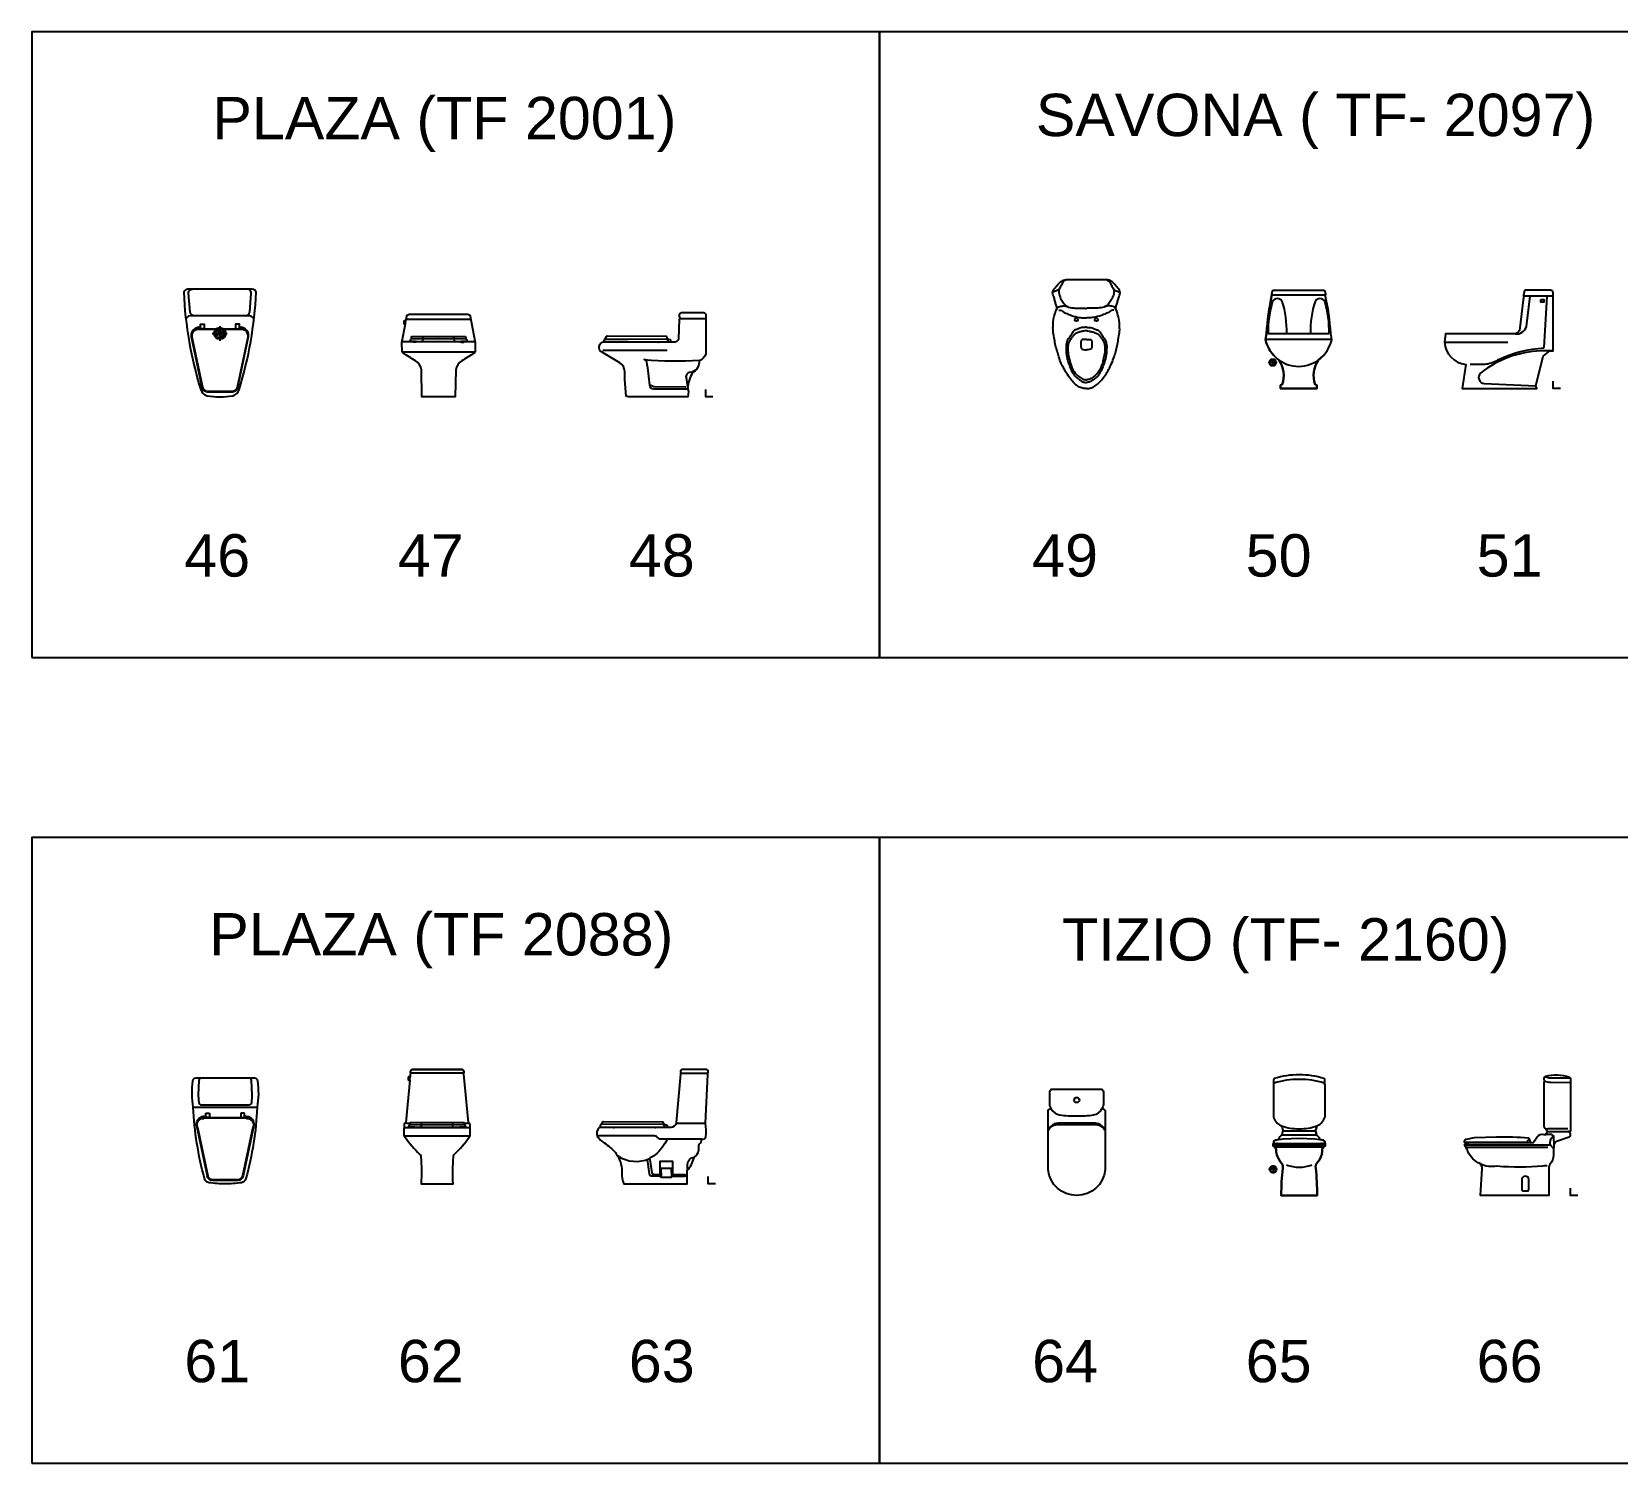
# Model space of a CAD drawing. Header units: inches. Extents: x 242965 to 445791, y 236206 to 423703.
# Drawn here: x 371226 to 382167, y 294659 to 304537 of the extents above; entities that cross this region are included whole.
import ezdxf

# ---------------------------------------------------------------- set-up
doc = ezdxf.new("R2010")
doc.units = ezdxf.units.IN
doc.header["$MEASUREMENT"] = 0
doc.layers.add('2', color=181, linetype='Continuous', lineweight=20)
doc.layers.add('HATCH', color=8, linetype='Continuous')
doc.layers.add('wc', color=144, linetype='Continuous')
doc.styles.add('Vni-Helve', font='')
doc.styles.get('Vni-Helve').set_extended_font_data('VNI-Helve')

# ---------------------------------------------------------------- blocks, each defined once
blk = doc.blocks.new('48')
at = {"layer": 'HATCH'}
blk.add_lwpolyline([(-200, 541), (-205, 548), (-205, 569, -0.37597), (-193, 582), (-193, 582), (-45, 582), (-45, 582, -0.302566), (-25, 569), (-25, 569), (-25, 296), (-25, 296, -0.247316), (-71, 247), (-71, 247, -0.289727), (-118, 165), (-118, 165, 0.086386), (-151, 56), (-151, 56, 0.017206), (-143, 36), (-143, 36), (-148, 0), (-561, 0), (-573, 5), (-583, 118), (-584, 175), (-584, 175, 0.244115), (-617, 234), (-617, 234), (-745, 311), (-745, 311, -0.300657), (-761, 345), (-761, 345), (-755, 360), (-755, 360, -0.310252), (-729, 378), (-246, 378), (-246, 378, 0.302566), (-211, 400), (-211, 400), (-205, 535), (-200, 541)], format="xyb", close=True, dxfattribs=at)
at = {"layer": 'wc', "color": 7}
blk.add_lwpolyline([(-200, 541), (-205, 548), (-205, 569, -0.37597), (-193, 582), (-193, 582), (-45, 582), (-45, 582, -0.302566), (-25, 569), (-25, 569), (-25, 296), (-25, 296, -0.247316), (-71, 247), (-71, 247, -0.289727), (-118, 165), (-118, 165, 0.086386), (-151, 56), (-151, 56, 0.017206), (-143, 36), (-143, 36), (-148, 0), (-561, 0), (-573, 5), (-583, 118), (-584, 175), (-584, 175, 0.244115), (-617, 234), (-617, 234), (-745, 311), (-745, 311, -0.300657), (-761, 345), (-761, 345), (-755, 360), (-755, 360, -0.310252), (-729, 378), (-246, 378), (-246, 378, 0.302566), (-211, 400), (-211, 400), (-205, 535), (-200, 541), (-27, 541)], format="xyb", dxfattribs=at)
at = {"layer": 'wc'}
blk.add_lwpolyline([(-289, 398), (-290, 399), (-289, 402), (-294, 414), (-297, 415), (-706, 417), (-710, 416), (-712, 414), (-720, 403), (-720, 402), (-718, 400), (-721, 400), (-723, 397), (-729, 388), (-729, 388, 0.524725), (-726, 381), (-559, 381), (-286, 380), (-284, 381), (-283, 383)], format="xyb", close=True, dxfattribs=at)
for points in [[(-718, 400), (-289, 398)], [(-292, 320), (-735, 320)], [(-162, 67), (-383, 69), (-408, 79)], [(25, 0), (-25, 0), (-25, 50)]]:
    blk.add_lwpolyline(points, dxfattribs=at)
for points in [[(-647, 381, 0.895664), (-638, 381)], [(-358, 381, 0.91989), (-349, 380)], [(-286, 380), (-267, 380, 0.500252), (-265, 383), (-265, 389), (-267, 392), (-280, 396), (-289, 398)], [(-87, 193, -0.199097), (-133, 168), (-133, 168, 0.434934), (-161, 132), (-161, 132), (-149, 52), (-383, 52), (-383, 52, -0.41397), (-411, 80), (-411, 80, 0.015002), (-431, 240), (-431, 240, 0.354553), (-449, 257), (-449, 257, 0.038868), (-69, 252)]]:
    blk.add_lwpolyline(points, format="xyb", dxfattribs=at)
blk = doc.blocks.new('47')
at = {"layer": 'HATCH'}
blk.add_lwpolyline([(-110, 523), (-104, 557), (-104, 557, -0.302566), (-87, 569), (-87, 569), (115, 569), (317, 569, -0.302566), (334, 557), (334, 557), (368, 375), (367, 310), (363, 303), (363, 303, -0.009087), (275, 247), (275, 247, 0.229022), (235, 186), (235, 186), (230, 0), (115, 0), (0, 0), (-4, 186), (-4, 186, 0.229022), (-44, 247), (-44, 247, -0.009087), (-132, 303), (-132, 303), (-137, 310), (-138, 375), (-114, 504), (-110, 523), (-123, 523, 0.413386), (-125, 521), (-125, 506), (-125, 506, 0.414214), (-123, 504), (-123, 504), (-114, 504)], format="xyb", dxfattribs=at)
at = {"layer": 'wc', "color": 7}
blk.add_lwpolyline([(-110, 523), (-104, 557), (-104, 557, -0.302566), (-87, 569), (-87, 569), (115, 569), (317, 569, -0.302566), (334, 557), (334, 557), (368, 375), (367, 310), (363, 303), (363, 303, -0.009087), (275, 247), (275, 247, 0.229022), (235, 186), (235, 186), (230, 0), (115, 0), (0, 0), (-4, 186), (-4, 186, 0.229022), (-44, 247), (-44, 247, -0.009087), (-132, 303), (-132, 303), (-137, 310), (-138, 375), (-114, 504), (-110, 523), (-123, 523, 0.413386), (-125, 521), (-125, 506), (-125, 506, 0.414214), (-123, 504), (-123, 504), (-114, 504)], format="xyb", dxfattribs=at)
for points in [[(339, 533), (115, 533), (-108, 533)], [(367, 378), (115, 378), (-137, 378)], [(361, 307), (115, 307), (-131, 307)]]:
    blk.add_lwpolyline(points, dxfattribs=at)
at = {"layer": 'wc'}
blk.add_lwpolyline([(-39, 382), (-60, 382), (-76, 382), (-76, 382, -0.412755), (-80, 386), (-80, 386, -0.147806), (-76, 396), (-76, 396, -0.162235), (-71, 399), (-71, 399, -0.376538), (-73, 404), (-73, 404, 0.0145), (-71, 412), (-71, 412, -0.34288), (-66, 416), (115, 416), (296, 416, -0.34288), (301, 412), (301, 412, 0.0145), (304, 404), (304, 404, -0.376538), (302, 399), (302, 399, -0.162235), (307, 396), (307, 396, -0.147806), (310, 386), (310, 386, -0.412755), (307, 382), (307, 382), (291, 382), (269, 382)], format="xyb", dxfattribs=at)
for points in [[(-71, 399), (115, 401), (301, 399)], [(-38, 382), (-38, 378), (-42, 377), (-59, 377), (-59, 379), (-60, 382)], [(-39, 382), (115, 384), (269, 382)], [(9, 383), (6, 386), (9, 400), (8, 405), (12, 416)], [(221, 383), (224, 386), (222, 400), (223, 405), (218, 416)], [(269, 382), (269, 378), (273, 377), (289, 377), (290, 379), (291, 382)]]:
    blk.add_lwpolyline(points, dxfattribs=at)
blk = doc.blocks.new('46')
at = {"layer": 'HATCH'}
blk.add_lwpolyline([(-223, 0, 0.333111), (-250, -21), (-250, -21, 0.063688), (-132, -694), (-132, -694, 0.258276), (-89, -735), (-89, -735, 0.040268), (0, -742), (0, -742, 0.040268), (89, -735), (89, -735, 0.258276), (132, -694), (132, -694, 0.063688), (250, -21), (250, -21, 0.333111), (223, 0), (223, 0), (0, 0)], format="xyb", close=True, dxfattribs=at)
at = {"layer": 'wc', "color": 7}
blk.add_lwpolyline([(-223, 0, 0.333111), (-250, -21), (-250, -21, 0.063688), (-132, -694), (-132, -694, 0.258276), (-89, -735), (-89, -735, 0.040268), (0, -742), (0, -742, 0.040268), (89, -735), (89, -735, 0.258276), (132, -694), (132, -694, 0.063688), (250, -21), (250, -21, 0.333111), (223, 0), (223, 0), (0, 0)], format="xyb", close=True, dxfattribs=at)
at = {"layer": 'wc'}
for points in [[(-178, -183, -0.336831), (-206, -159), (-206, -159), (-216, -27), (-216, -27, -0.441423), (-190, 0)], [(178, -183, 0.336831), (206, -159), (216, -27), (216, -27, 0.441423), (190, 0)], [(233, -205, 0.352862), (192, -183), (192, -183), (0, -183), (-192, -183), (-192, -183, 0.352862), (-233, -205)], [(-135, -263, 0.487878), (-198, -326), (-198, -326), (-124, -676), (-124, -676, 0.353155), (-87, -707), (-87, -707), (0, -707), (87, -707), (87, -707, 0.353155), (124, -676), (124, -676), (198, -326), (198, -326, 0.487878), (135, -263)], [(-144, -263), (-144, -273), (-144, -273, 0.353419), (-196, -302)], [(144, -263), (144, -273), (144, -273, -0.353419), (196, -302)]]:
    blk.add_lwpolyline(points, format="xyb", dxfattribs=at)
blk.add_lwpolyline([(0, -278), (-146, -278, 0.553566), (-192, -339), (-192, -339), (-121, -675), (-121, -675, 0.353078), (-87, -703), (-87, -703), (0, -703), (87, -703), (87, -703, 0.353078), (121, -675), (121, -675), (192, -339), (192, -339, 0.553566), (146, -278), (146, -278)], format="xyb", close=True, dxfattribs=at)
for points in [[(-108, -273), (-135, -273), (-135, -263), (-135, -241), (-108, -241)], [(135, -263), (135, -241), (108, -241), (108, -273), (135, -273)]]:
    blk.add_lwpolyline(points, close=True, dxfattribs=at)
for points in [[(-108, -273), (0, -273), (108, -273)], [(-54, -305), (51, -305)], [(-35, -304), (-1, -270)], [(-32, -319), (14, -273)], [(-25, -329), (24, -280)], [(-15, -337), (32, -290)], [(0, -256), (0, -356)], [(0, -340), (35, -305)]]:
    blk.add_lwpolyline(points, dxfattribs=at)
for radius in [40, 35]:
    blk.add_circle((0, -305), radius, dxfattribs=at)
blk = doc.blocks.new('51')
at = {"layer": 'HATCH'}
blk.add_lwpolyline([(-750, 320, 0.373946), (-604, 166), (-604, 166), (-629, 0), (-113, 0), (-120, 18), (-120, 18), (-69, 223), (-23, 259), (0, 259), (0, 664), (0, 664, 0.302566), (-20, 678), (-20, 678), (-191, 678), (-191, 678, 0.37597), (-202, 664), (-202, 664), (-205, 643), (-200, 637), (-205, 630), (-234, 400), (-234, 400, -0.302566), (-268, 377), (-268, 377), (-744, 377), (-750, 320), (-314, 320)], format="xyb", dxfattribs=at)
at = {"layer": 'wc', "color": 7}
blk.add_lwpolyline([(-750, 320, 0.373946), (-604, 166), (-604, 166), (-629, 0), (-113, 0), (-120, 18), (-120, 18), (-69, 223), (-23, 259), (0, 259), (0, 664), (0, 664, 0.302566), (-20, 678), (-20, 678), (-191, 678), (-191, 678, 0.37597), (-202, 664), (-202, 664), (-205, 643), (-200, 637), (-205, 630), (-234, 400), (-234, 400, -0.302566), (-268, 377), (-268, 377), (-744, 377), (-750, 320), (-314, 320)], format="xyb", dxfattribs=at)
at = {"layer": 'wc'}
for points in [[(-264, 377, 0.366107), (-185, 428), (-185, 428), (-160, 637)], [(-64, 278, 0.097993), (-385, 195), (-385, 195, -0.125595), (-475, 166), (-475, 166), (-573, 166)], [(0, 259), (-88, 259), (-88, 259, 0.158976), (-503, 106), (-503, 106, 0.646875), (-476, 34), (-476, 34), (-120, 19)]]:
    blk.add_lwpolyline(points, format="xyb", dxfattribs=at)
at = {"layer": 'wc', "color": 7}
blk.add_lwpolyline([(-2, 637), (-200, 637)], dxfattribs=at)
at = {"layer": 'wc', "elevation": 146}
blk.add_lwpolyline([(-87, 614), (-65, 614), (-65, 595), (-87, 595)], close=True, dxfattribs=at)
at = {"layer": 'wc'}
for points in [[(-45, 635), (-65, 283)], [(50, 0), (0, 0), (0, 50)]]:
    blk.add_lwpolyline(points, dxfattribs=at)
blk.add_lwpolyline([(-353, 213), (-353, 213, 1.662792)], format="xyb", close=True, dxfattribs=at)
blk = doc.blocks.new('50')
at = {"layer": 'HATCH'}
for points in [[(-135, 197, -0.188608), (-229, 339), (-229, 339), (-221, 380), (-221, 380, -0.03905), (-184, 646), (-184, 646, -0.2925), (-186, 651), (-186, 651), (-181, 675), (-181, 675, -0.188186), (-175, 678), (-175, 678), (175, 678), (175, 678, -0.188186), (181, 675), (181, 675), (186, 651), (186, 651, -0.390379), (182, 645)], [(229, 339), (221, 380), (221, 380, 0.03905), (184, 646)], [(-136, 198, -0.24081), (-114, 28), (-114, 28), (-126, 24), (-126, 0), (126, 0), (126, 24), (114, 28), (114, 28, -0.24081), (136, 198), (136, 198, 0.188426), (229, 340)]]:
    blk.add_lwpolyline(points, format="xyb", dxfattribs=at)
blk.add_lwpolyline([(184, 645), (184, 645)], dxfattribs=at)
at = {"layer": 'wc', "color": 7}
for points in [[(184, 645), (-182, 645), (-182, 645, -0.390379), (-186, 651), (-186, 651), (-181, 675), (-181, 675, -0.188186), (-175, 678), (-175, 678), (175, 678), (175, 678, -0.188186), (181, 675), (181, 675), (186, 651), (186, 651, -0.390379), (182, 645)], [(-184, 646, 0.03905), (-221, 380), (-221, 380), (-229, 339), (-229, 339, 0.812838), (229, 340)], [(229, 339), (221, 380), (221, 380, 0.03905), (184, 646)], [(136, 198, 0.24081), (114, 28), (114, 28), (126, 24), (126, 0), (-126, 0), (-126, 24), (-114, 28), (-114, 28, 0.24081), (-136, 198)]]:
    blk.add_lwpolyline(points, format="xyb", dxfattribs=at)
at = {"layer": 'wc'}
for points in [[(-82, 380, 0.082609), (-113, 601), (-113, 601, 0.590635), (-180, 601), (-180, 601, 0.082609), (-210, 380), (-210, 380), (210, 380)], [(210, 380, 0.082609), (180, 601), (180, 601, 0.590635), (113, 601), (113, 601, 0.082609), (82, 380)]]:
    blk.add_lwpolyline(points, format="xyb", dxfattribs=at)
at = {"layer": 'wc', "color": 7}
for points in [[(-185, 647), (185, 647)], [(-229, 340), (229, 340)]]:
    blk.add_lwpolyline(points, dxfattribs=at)
at = {"layer": 'wc'}
for points in [[(-152, 180), (-208, 180)], [(-180, 208), (-180, 152)]]:
    blk.add_lwpolyline(points, dxfattribs=at)
for radius in [23.9, 18.9]:
    blk.add_circle((-180, 180), radius, dxfattribs=at)
blk = doc.blocks.new('49')
at = {"layer": 'HATCH'}
blk.add_lwpolyline([(140, 0), (0, 0), (-140, 0)], dxfattribs=at)
for points in [[(0, -750), (-8, -750), (-27, -749), (-56, -736), (-85, -714), (-110, -682), (-137, -647), (-154, -613), (-176, -576), (-188, -535), (-201, -494), (-214, -454), (-220, -409), (-230, -366), (-231, -321), (-226, -254), (-216, -235), (-211, -214), (-201, -194), (-209, -173), (-216, -149), (-222, -121), (-236, -95), (-229, -68), (-207, -45), (-187, -21), (-162, 0), (-140, 0), (-140, 0), (-163, -11), (-167, -32), (-183, -52), (-192, -77), (-188, -105), (-174, -136), (-157, -163), (-130, -190), (-91, -193), (-49, -198), (-19, -193), (-2, -197), (0, -197)], [(0, -750), (8, -750), (27, -749), (56, -736), (85, -714), (114, -682), (138, -647), (154, -617), (176, -576), (191, -535), (204, -494), (214, -454), (220, -409), (230, -366), (230, -321), (226, -264), (217, -241), (211, -214), (201, -194), (209, -173), (216, -149), (222, -121), (236, -95), (229, -68), (207, -45), (187, -21), (162, 0), (140, 0), (140, 0), (163, -11), (167, -32), (183, -52), (192, -77), (188, -105), (174, -136), (157, -163), (130, -190), (91, -193), (49, -198), (19, -193), (2, -197), (0, -197)]]:
    blk.add_open_spline(points, degree=3, knots=[0, 0, 0, 0, 57.256742, 131.323099, 216.80187, 305.729397, 413.178875, 495.272911, 599.97721, 709.884976, 799.95011, 900.814423, 999.070205, 1114.266607, 1205.365853, 1319.287064, 1416.589413, 1476.059399, 1512.049669, 1564.418157, 1623.888142, 1688.798085, 1766.346861, 1813.208771, 1878.190447, 1978.893841, 2040.497122, 2080.806954, 2098.812103, 2152.559391, 2214.208374, 2280.64018, 2316.63045, 2396.428078, 2470.584386, 2552.678421, 2621.203623, 2726.269848, 2806.237339, 2920.190273, 2931.791352, 2931.791352, 2931.791352, 2931.791352], dxfattribs=at)
at = {"layer": 'wc', "color": 7}
blk.add_lwpolyline([(140, 0), (0, 0), (-140, 0)], dxfattribs=at)
at = {"layer": 'wc'}
for centre in [(-69, -275), (69, -275)]:
    blk.add_circle(centre, 11, dxfattribs=at)
at = {"layer": 'wc', "color": 7}
for points, knots in [([(0, -750), (-8, -750), (-27, -749), (-56, -736), (-85, -714), (-110, -682), (-137, -647), (-154, -613), (-176, -576), (-188, -535), (-201, -494), (-214, -454), (-220, -409), (-230, -366), (-231, -321), (-226, -254), (-216, -235), (-211, -214), (-201, -194), (-209, -173), (-216, -149), (-222, -121), (-236, -95), (-229, -68), (-207, -45), (-187, -21), (-162, 0), (-140, 0), (-140, 0), (-163, -11), (-167, -32), (-183, -52), (-192, -77), (-188, -105), (-174, -136), (-157, -163), (-130, -190), (-91, -193), (-49, -198), (-19, -193), (-2, -197), (0, -197)], [0, 0, 0, 0, 57.256742, 131.323099, 216.80187, 305.729397, 413.178875, 495.272911, 599.97721, 709.884976, 799.95011, 900.814423, 999.070205, 1114.266607, 1205.365853, 1319.287064, 1416.589413, 1476.059399, 1512.049669, 1564.418157, 1623.888142, 1688.798085, 1766.346861, 1813.208771, 1878.190447, 1978.893841, 2040.497122, 2080.806954, 2098.812103, 2152.559391, 2214.208374, 2280.64018, 2316.63045, 2396.428078, 2470.584386, 2552.678421, 2621.203623, 2726.269848, 2806.237339, 2920.190273, 2931.791352, 2931.791352, 2931.791352, 2931.791352]), ([(0, -750), (8, -750), (27, -749), (56, -736), (85, -714), (114, -682), (138, -647), (154, -617), (176, -576), (191, -535), (204, -494), (214, -454), (220, -409), (230, -366), (230, -321), (226, -264), (217, -241), (211, -214), (201, -194), (209, -173), (216, -149), (222, -121), (236, -95), (229, -68), (207, -45), (187, -21), (162, 0), (140, 0), (140, 0), (163, -11), (167, -32), (183, -52), (192, -77), (188, -105), (174, -136), (157, -163), (130, -190), (91, -193), (49, -198), (19, -193), (2, -197), (0, -197)], [0, 0, 0, 0, 57.256742, 131.323099, 216.80187, 305.729397, 413.178875, 495.272911, 599.97721, 709.884976, 799.95011, 900.814423, 999.070205, 1114.266607, 1205.365853, 1319.287064, 1416.589413, 1476.059399, 1512.049669, 1564.418157, 1623.888142, 1688.798085, 1766.346861, 1813.208771, 1878.190447, 1978.893841, 2040.497122, 2080.806954, 2098.812103, 2152.559391, 2214.208374, 2280.64018, 2316.63045, 2396.428078, 2470.584386, 2552.678421, 2621.203623, 2726.269848, 2806.237339, 2920.190273, 2931.791352, 2931.791352, 2931.791352, 2931.791352]), ([(2, -326), (-2, -327), (-15, -330), (-38, -327), (-60, -342), (-84, -346), (-98, -367), (-110, -388), (-128, -408), (-141, -439), (-140, -482), (-138, -532), (-121, -578), (-108, -619), (-90, -648), (-72, -674), (-47, -687), (-26, -706), (-9, -708), (0, -708)], [0, 0, 0, 0, 29.082061, 97.687559, 153.739196, 202.444776, 263.058833, 316.70364, 373.730324, 447.712529, 544.637724, 670.392967, 789.332938, 886.635287, 965.70793, 1030.689607, 1100.188653, 1161.791934, 1220.072664, 1220.072664, 1220.072664, 1220.072664]), ([(-2, -326), (2, -327), (15, -330), (38, -327), (60, -342), (84, -346), (98, -367), (110, -388), (128, -408), (141, -439), (140, -482), (138, -532), (121, -578), (108, -619), (90, -648), (72, -674), (47, -687), (26, -706), (9, -708), (0, -708)], [0, 0, 0, 0, 29.082061, 97.687559, 153.739196, 202.444776, 263.058833, 316.70364, 373.730324, 447.712529, 544.637724, 670.392967, 789.332938, 886.635287, 965.70793, 1030.689607, 1100.188653, 1161.791934, 1220.072664, 1220.072664, 1220.072664, 1220.072664])]:
    blk.add_open_spline(points, degree=3, knots=knots, dxfattribs=at)
at = {"layer": 'wc'}
for points in [[(-189, -66), (-206, -76), (-231, -86)], [(189, -66), (206, -76), (231, -86)]]:
    blk.add_spline(points, degree=3, dxfattribs=at)
at = {"layer": 'wc', "color": 7}
for points in [[(-206, -208), (-196, -189), (-184, -184), (-155, -179), (-128, -184)], [(206, -208), (196, -189), (184, -184), (155, -179), (128, -184)]]:
    blk.add_spline(points, degree=3, dxfattribs=at)
at = {"layer": 'wc'}
for points, knots in [([(-189, -208), (-183, -208), (-171, -208), (-157, -225), (-133, -234), (-97, -248), (-56, -261), (-20, -262), (-4, -262), (0, -262)], [0, 0, 0, 0, 40.282906, 76.785255, 140.483335, 219.839524, 349.753437, 435.405242, 463.880133, 463.880133, 463.880133, 463.880133]), ([(189, -208), (183, -208), (171, -208), (157, -225), (133, -234), (97, -248), (56, -261), (20, -262), (4, -262), (0, -262)], [0, 0, 0, 0, 40.282906, 76.785255, 140.483335, 219.839524, 349.753437, 435.405242, 463.880133, 463.880133, 463.880133, 463.880133]), ([(0, -349), (-6, -351), (-19, -353), (-40, -358), (-62, -365), (-84, -375), (-98, -394), (-111, -413), (-125, -435), (-128, -462), (-129, -496), (-120, -530), (-114, -567), (-103, -599), (-89, -630), (-66, -656), (-40, -677), (-17, -689), (-3, -689), (0, -689)], [11.684923, 11.684923, 11.684923, 11.684923, 52.512709, 105.066386, 159.081833, 217.738845, 270.346087, 319.288696, 377.970056, 447.191729, 509.810673, 608.066455, 695.20036, 767.1809, 843.53836, 932.610781, 1005.497705, 1079.564062, 1102.474992, 1102.474992, 1102.474992, 1102.474992]), ([(0, -412), (-5, -412), (-14, -413), (-28, -409), (-42, -425), (-35, -447), (-39, -474), (-19, -483), (-7, -483), (0, -483)], [0, 0, 0, 0, 34.18588, 68.37176, 84.431644, 170.062316, 216.060484, 249.22267, 300.676852, 300.676852, 300.676852, 300.676852]), ([(0, -349), (6, -351), (19, -353), (40, -358), (62, -365), (84, -375), (98, -394), (111, -413), (125, -435), (128, -462), (129, -496), (120, -530), (114, -567), (103, -599), (89, -630), (66, -656), (40, -677), (17, -689), (3, -689), (0, -689)], [11.684923, 11.684923, 11.684923, 11.684923, 52.512709, 105.066386, 159.081833, 217.738845, 270.346087, 319.288696, 377.970056, 447.191729, 509.810673, 608.066455, 695.20036, 767.1809, 843.53836, 932.610781, 1005.497705, 1079.564062, 1102.474992, 1102.474992, 1102.474992, 1102.474992]), ([(0, -412), (5, -412), (14, -413), (28, -409), (42, -425), (35, -447), (39, -474), (19, -483), (7, -483), (0, -483)], [0, 0, 0, 0, 34.18588, 68.37176, 84.431644, 170.062316, 216.060484, 249.22267, 300.676852, 300.676852, 300.676852, 300.676852])]:
    blk.add_open_spline(points, degree=3, knots=knots, dxfattribs=at)
blk = doc.blocks.new('61')
at = {"layer": 'HATCH', "linetype": 'Continuous'}
for p, q in [((-201, 0), (0, 0)), ((0, 0), (201, 0))]:
    blk.add_line(p, q, dxfattribs=at)
at = {"layer": 'HATCH', "linetype": 'Continuous', "extrusion": (0, 0, -1)}
for centre, major_axis, start_param, end_param in [((-201, -23), (16.1, -16.1), 2.490163, 3.926991), ((201, -23), (-16.1, -16.1), 2.356194, 3.793023), ((388, -102), (-436, -436), 0.620637, 0.919366), ((-388, -102), (436, -436), 5.363819, 5.662548), ((2051, -96), (1608, -1608), 2.089692, 2.308939), ((-2051, -96), (-1608, -1608), 3.974246, 4.193494), ((-105, -685), (-27.7, -27.7), -0.614897, 0.518895), ((-12, -35), (-492, -492), -0.802984, -0.641923), ((12, -35), (492, -492), 0.641923, 0.802984), ((105, -685), (27.7, -27.7), 5.76429, 6.898082)]:
    blk.add_ellipse(centre, major_axis=major_axis, ratio=1, start_param=start_param, end_param=end_param, dxfattribs=at)
at = {"layer": 'wc', "color": 7, "linetype": 'Continuous'}
for p, q in [((-201, 0), (0, 0)), ((-175, 0), (-182, -18)), ((0, 0), (201, 0)), ((182, -18), (175, 0)), ((-182, -18), (-186, -118)), ((186, -118), (182, -18)), ((-186, -118), (-183, -177)), ((-183, -177), (-171, -186)), ((-171, -186), (0, -187)), ((0, -187), (171, -186)), ((171, -186), (183, -177)), ((183, -177), (186, -118))]:
    blk.add_line(p, q, dxfattribs=at)
at = {"layer": 'wc', "linetype": 'Continuous'}
for p, q in [((-201, 0), (0, 0)), ((0, 0), (201, 0)), ((-221, -203), (0, -203)), ((0, -203), (221, -203)), ((0, -203), (0, -203))]:
    blk.add_line(p, q, dxfattribs=at)
at = {"layer": 'wc', "color": 7}
for p, q in [((-198, -328), (-124, -677)), ((-134, -243), (-108, -243)), ((-134, -264), (-134, -243)), ((-134, -274), (-134, -264)), ((-108, -274), (-134, -274)), ((-108, -243), (-108, -274)), ((-108, -274), (0, -274)), ((0, -274), (108, -274)), ((108, -243), (108, -274)), ((134, -243), (108, -243)), ((108, -274), (134, -274)), ((198, -328), (124, -677)), ((134, -264), (134, -243)), ((134, -274), (134, -264)), ((0, -708), (-87, -708)), ((87, -708), (0, -708))]:
    blk.add_line(p, q, dxfattribs=at)
at = {"layer": 'wc'}
for p, q in [((0, -279), (-146, -279)), ((-144, -264), (-144, -275)), ((146, -279), (0, -279)), ((144, -264), (144, -275)), ((-191, -341), (-120, -676)), ((191, -341), (120, -676)), ((0, -704), (-87, -704)), ((87, -704), (0, -704))]:
    blk.add_line(p, q, dxfattribs=at)
at = {"layer": 'wc', "color": 7, "linetype": 'Continuous', "extrusion": (0, 0, -1)}
for centre, major_axis, start_param, end_param in [((-201, -23), (16.1, -16.1), 2.490163, 3.926991), ((201, -23), (-16.1, -16.1), 2.356194, 3.793023), ((388, -102), (-436, -436), 0.620637, 0.919366), ((-388, -102), (436, -436), 5.363819, 5.662548), ((2051, -96), (1608, -1608), 2.089692, 2.308939), ((-2051, -96), (-1608, -1608), 3.974246, 4.193494), ((-105, -685), (-27.7, -27.7), -0.614897, 0.518895), ((-12, -35), (-492, -492), -0.802984, -0.641923), ((12, -35), (492, -492), 0.641923, 0.802984), ((105, -685), (27.7, -27.7), 5.76429, 6.898082)]:
    blk.add_ellipse(centre, major_axis=major_axis, ratio=1, start_param=start_param, end_param=end_param, dxfattribs=at)
at = {"layer": 'wc', "linetype": 'Continuous', "extrusion": (0, 0, -1)}
for centre, major_axis, start_param, end_param in [((-201, -23), (16.1, -16.1), 2.490163, 3.926991), ((201, -23), (-16.1, -16.1), 2.356194, 3.793023), ((388, -102), (-436, -436), 0.620637, 0.919366), ((-388, -102), (436, -436), 5.363819, 5.662548), ((2051, -96), (1608, -1608), 2.089692, 2.308939), ((-2051, -96), (-1608, -1608), 3.974246, 4.193494), ((-105, -685), (-27.7, -27.7), -0.614897, 0.518895), ((-12, -35), (-492, -492), -0.802984, -0.641923), ((12, -35), (492, -492), 0.641923, 0.802984), ((105, -685), (27.7, -27.7), 5.76429, 6.898082)]:
    blk.add_ellipse(centre, major_axis=major_axis, ratio=1, start_param=start_param, end_param=end_param, dxfattribs=at)
at = {"layer": 'wc', "color": 7, "extrusion": (0, 0, -1)}
for centre, major_axis, start_param, end_param in [((-141, -321), (40.4, -40.4), 2.23467, 4.050282), ((141, -321), (40.4, -40.4), 3.803699, 5.619311), ((-86, -669), (27.4, -27.4), 0.790229, 2.148158), ((86, -669), (-27.4, -27.4), 4.135027, 5.492956)]:
    blk.add_ellipse(centre, major_axis=major_axis, ratio=1, start_param=start_param, end_param=end_param, dxfattribs=at)
at = {"layer": 'wc', "extrusion": (0, 0, -1)}
for centre, major_axis, start_param, end_param in [((-150, -324), (-31.7, -31.7), 0.411322, 2.433629), ((-152, -321), (-33.3, -33.3), 1.170519, 2.529389), ((152, -321), (33.3, -33.3), 3.753796, 5.112666), ((150, -324), (-31.7, -31.7), 2.27876, 4.301067), ((-86, -669), (-24.6, -24.6), -0.780297, 0.577362), ((86, -669), (24.6, -24.6), 5.705824, 7.063482)]:
    blk.add_ellipse(centre, major_axis=major_axis, ratio=1, start_param=start_param, end_param=end_param, dxfattribs=at)
blk = doc.blocks.new('62')
at = {"layer": 'HATCH', "linetype": 'Continuous'}
blk.add_lwpolyline([(-182, 762, 0.135789), (-185, 755), (-185, 755), (-187, 737), (-196, 737, 0.414214), (-199, 734), (-199, 718), (-199, 718, 0.414214), (-196, 714), (-196, 714), (-189, 714), (-216, 421), (-216, 421, 0.372877), (-227, 395), (-227, 395), (-225, 388), (-229, 381), (-229, 335), (-229, 335, 0.035706), (-220, 320), (-220, 320, 0.049287), (-121, 204), (-121, 204, -0.187314), (-112, 186), (-112, 186, -0.026507), (-110, 0), (-110, 0), (0, 0), (110, 0), (110, 0, -0.026507), (112, 186), (112, 186, -0.187314), (121, 204), (121, 204, 0.049287), (220, 320), (220, 320, 0.035706), (229, 335), (229, 335), (229, 381), (225, 388), (227, 395), (227, 395, 0.372877), (216, 421), (216, 421), (185, 755), (185, 755, 0.135789), (182, 762, 0.551558), (174, 787), (174, 787), (0, 787), (-174, 787, 0.464865), (-182, 762)], format="xyb", dxfattribs=at)
at = {"layer": 'wc', "color": 8, "linetype": 'Continuous'}
blk.add_lwpolyline([(-182, 762, -0.464865), (-174, 787), (-174, 787), (0, 787), (174, 787), (174, 787, -0.464865), (182, 762), (182, 762), (0, 762)], format="xyb", close=True, dxfattribs=at)
at = {"layer": 'wc', "color": 7, "linetype": 'Continuous'}
for points in [[(-189, 714), (-216, 421), (-216, 421, 0.372877), (-227, 395), (-227, 395), (-225, 388), (-229, 381), (-229, 335), (-229, 335, 0.035706), (-220, 320), (-220, 320, 0.049287), (-121, 204), (-121, 204, -0.187314), (-112, 186), (-112, 186, -0.026507), (-110, 0), (-110, 0), (0, 0), (110, 0), (110, 0, -0.026507), (112, 186), (112, 186, -0.187314), (121, 204), (121, 204, 0.049287), (220, 320), (220, 320, 0.035706), (229, 335), (229, 335), (229, 381), (225, 388), (227, 395), (227, 395, 0.372877), (216, 421), (216, 421), (185, 755), (185, 755, 0.135789), (182, 762)], [(-182, 762, 0.135789), (-185, 755), (-185, 755), (-187, 737)], [(-225, 389, 0.09755), (-214, 387), (-214, 387), (0, 387), (214, 387), (214, 387, 0.09755), (225, 389)], [(-225, 328, -0.146126), (-218, 330), (0, 330), (218, 330, -0.146126), (225, 328)]]:
    blk.add_lwpolyline(points, format="xyb", dxfattribs=at)
at = {"layer": 'wc', "color": 7}
blk.add_lwpolyline([(-196, 737, 0.414214), (-199, 734), (-199, 718), (-199, 718, 0.414214), (-196, 714), (-196, 714), (-189, 714), (-187, 737)], format="xyb", close=True, dxfattribs=at)
at = {"layer": 'wc', "color": 8, "linetype": 'Continuous'}
for points in [[(-217, 421, 0.133329), (-207, 418), (-207, 418), (-186, 418)], [(186, 418), (207, 418), (207, 418, 0.133329), (217, 421)]]:
    blk.add_lwpolyline(points, format="xyb", dxfattribs=at)
at = {"layer": 'wc', "color": 8}
blk.add_lwpolyline([(-154, 390), (-175, 389), (-191, 389, -0.412755), (-195, 393, -0.147806), (-191, 403), (-191, 403, -0.162235), (-186, 407), (-186, 407, -0.376538), (-188, 411), (-188, 411, 0.0145), (-186, 419), (-186, 419, -0.34288), (-181, 423), (-181, 423), (0, 423), (181, 423, -0.34288), (186, 419), (186, 419, 0.0145), (188, 411), (188, 411, -0.376538), (186, 407), (186, 407, -0.162235), (191, 403), (191, 403, -0.147806), (195, 393, -0.412755), (191, 389), (191, 389), (175, 389), (154, 390)], format="xyb", dxfattribs=at)
for points in [[(-186, 406), (0, 409), (186, 406)], [(-175, 387), (-175, 389)], [(-154, 390), (0, 391), (154, 390)], [(-153, 390), (-153, 387)], [(-106, 391), (-109, 393), (-106, 407), (-108, 413), (-103, 423)], [(106, 391), (109, 393), (106, 407), (108, 413), (103, 423)], [(153, 390), (153, 387)]]:
    blk.add_lwpolyline(points, dxfattribs=at)
at = {"layer": 'wc'}
blk.add_lwpolyline([(175, 387), (175, 389)], dxfattribs=at)
blk = doc.blocks.new('63')
at = {"layer": 'HATCH', "linetype": 'Continuous'}
blk.add_lwpolyline([(-4, 763), (-4, 763), (-4, 763, 0.558156), (-10, 787), (-182, 787), (-182, 787, 0.540805), (-188, 764), (-188, 764, 0.154743), (-192, 756), (-192, 756), (-221, 422), (-220, 418), (-220, 418, -0.342619), (-259, 388), (-259, 388), (-750, 388), (-750, 388, 0.336221), (-763, 322), (-763, 322, 0.086058), (-719, 282), (-719, 282, -0.046626), (-676, 249), (-676, 249, -0.102483), (-624, 189), (-624, 189, -0.137613), (-596, 75), (-596, 75, 0.106765), (-583, 0), (-583, 0), (-145, 0), (-145, 90), (-145, 90, 0.110429), (-98, 180), (-98, 180, 0.280745), (-65, 258), (-65, 258, -0.241273), (-60, 274), (-60, 274, 0.172578), (-44, 307, 0.446857), (-16, 324), (-16, 324, 0.05061), (-19, 417), (-19, 417), (-2, 754), (-4, 763)], format="xyb", close=True, dxfattribs=at)
at = {"layer": 'wc', "color": 7, "linetype": 'Continuous'}
for points in [[(-188, 764), (-179, 762), (-4, 763), (-4, 763, 0.558156), (-10, 787), (-182, 787), (-182, 787, 0.540805), (-188, 764), (-188, 764, 0.154743), (-192, 756), (-192, 756), (-221, 422), (-220, 418), (-220, 418, -0.342619), (-259, 388), (-259, 388), (-750, 388), (-750, 388, 0.336221), (-763, 322), (-763, 322, 0.086058), (-719, 282), (-719, 282, -0.046626), (-676, 249), (-676, 249, -0.102483), (-624, 189), (-624, 189, -0.137613), (-596, 75), (-596, 75, 0.106765), (-583, 0), (-583, 0), (-145, 0), (-145, 90), (-145, 90, 0.110429), (-98, 180), (-98, 180, 0.280745), (-65, 258), (-65, 258, -0.241273), (-60, 274), (-60, 274, 0.172578), (-44, 307), (-335, 307), (-352, 321), (-352, 321, 0.174347), (-373, 329), (-373, 329), (-753, 329), (-753, 329, -0.123462), (-767, 332)], [(-44, 307, 0.446857), (-16, 324), (-16, 324, 0.05061), (-19, 417), (-19, 417), (-2, 754), (-4, 763)]]:
    blk.add_lwpolyline(points, format="xyb", dxfattribs=at)
at = {"layer": 'wc', "color": 8}
blk.add_lwpolyline([(-302, 391), (-300, 393), (-307, 408), (-307, 409), (-307, 412), (-312, 424), (-314, 425), (-723, 427), (-727, 426), (-729, 424), (-736, 413), (-736, 412), (-735, 410), (-738, 410), (-740, 407), (-745, 398), (-745, 398, 0.524725), (-743, 391), (-743, 391), (-576, 391), (-303, 390)], format="xyb", close=True, dxfattribs=at)
at = {"layer": 'wc', "color": 7}
blk.add_lwpolyline([(-303, 390), (-284, 390, 0.500252), (-282, 393), (-282, 399), (-284, 402), (-297, 406), (-307, 408), (-735, 410)], format="xyb", dxfattribs=at)
at = {"layer": 'wc', "color": 8}
for points in [[(-657, 391, 0.895664), (-648, 391)], [(-368, 391, 0.91989), (-359, 390)]]:
    blk.add_lwpolyline(points, format="xyb", dxfattribs=at)
at = {"layer": 'wc', "color": 8, "linetype": 'Continuous'}
for points in [[(-220, 418), (-19, 418)], [(-323, 44), (-254, 44)], [(-244, 52), (-162, 51), (-148, 55)]]:
    blk.add_lwpolyline(points, dxfattribs=at)
for points in [[(-282, 309, -0.107748), (-366, 198), (-366, 198, -0.087149), (-401, 178), (-401, 178, 0.525772), (-404, 166), (-404, 166), (-390, 75), (-390, 75, 0.443794), (-374, 65), (-374, 65), (-333, 64)], [(-623, 191, 0.254345), (-406, 173)], [(-422, 166), (-408, 67), (-408, 67, 0.439622), (-388, 53), (-388, 53), (-333, 52)], [(-144, 91), (-143, 135), (-143, 135, -0.400208), (-97, 182)], [(-244, 64), (-168, 63), (-168, 63, -0.253402), (-145, 51)]]:
    blk.add_lwpolyline(points, format="xyb", dxfattribs=at)
blk.add_lwpolyline([(-254, 44), (-254, 44), (-244, 52), (-245, 153), (-333, 153), (-333, 52), (-323, 44), (-324, 107), (-255, 107)], close=True, dxfattribs=at)
at = {"layer": 'wc'}
blk.add_lwpolyline([(50, 0), (0, 0), (0, 50)], dxfattribs=at)
blk = doc.blocks.new('66')
at = {"layer": 'HATCH', "linetype": 'Continuous'}
blk.add_lwpolyline([(-686, 365), (-686, 365), (-732, 365), (-732, 374, -0.190166), (-729, 381), (-725, 386, -0.163737), (-719, 389), (-663, 399), (-510, 405), (-510, 405, -0.016331), (-290, 398), (-290, 398, -0.302987), (-287, 393), (-287, 390), (-281, 375, -0.267272), (-287, 365), (-271, 365), (-256, 365), (-255, 367), (-249, 376), (-230, 404, -0.32702), (-184, 421), (-180, 421), (-170, 421), (-170, 427), (-160, 440), (-176, 461, -0.206191), (-183, 480), (-183, 783), (-179, 790, -0.005771), (-180, 791, -0.400812), (-174, 823), (-174, 823, -0.156367), (-8, 815), (-8, 815, -0.240708), (0, 807), (0, 448, -0.414214), (-7, 440), (-16, 440, -0.366073), (-4, 430), (-4, 413, -0.283245), (-11, 401), (-91, 375, 0.322668), (-117, 340), (-117, 340, -0.019205), (-121, 260), (-121, 260, -0.15378), (-138, 220, -0.00482), (-139, 219, 0.194212), (-150, 188), (-150, 117), (-150, 0), (-621, 0), (-611, 185, 0.226067), (-625, 219), (-625, 219, -0.192163), (-709, 303), (-709, 303, 0.02894), (-725, 335), (-725, 335, 0.07724), (-729, 341, -0.440705), (-729, 354), (-729, 354, -0.105411)], format="xyb", close=True, dxfattribs=at)
at = {"layer": 'wc', "color": 7}
blk.add_lwpolyline([(-686, 365), (-686, 365), (-732, 365), (-732, 374, -0.190166), (-729, 381), (-725, 386, -0.163737), (-719, 389), (-663, 399), (-510, 405), (-510, 405, -0.016331), (-290, 398), (-290, 398, -0.302987), (-287, 393), (-287, 390), (-281, 375, -0.267272), (-287, 365), (-271, 365), (-256, 365), (-255, 367), (-249, 376), (-230, 404, -0.32702), (-184, 421), (-180, 421), (-170, 421), (-170, 427), (-160, 440), (-176, 461, -0.206191), (-183, 480), (-183, 783), (-179, 790, -0.005771), (-180, 791, -0.400812), (-174, 823), (-174, 823, -0.156367), (-8, 815), (-8, 815, -0.240708), (0, 807), (0, 448, -0.414214), (-7, 440), (-16, 440, -0.366073), (-4, 430), (-4, 413, -0.283245), (-11, 401), (-91, 375, 0.322668), (-117, 340), (-117, 340, -0.019205), (-121, 260), (-121, 260, -0.15378), (-138, 220, -0.00482), (-139, 219, 0.194212), (-150, 188), (-150, 117), (-150, 0), (-621, 0), (-611, 185, 0.226067), (-625, 219), (-625, 219, -0.192163), (-709, 303), (-709, 303, 0.02894), (-725, 335), (-725, 335, 0.07724), (-729, 341, -0.440705), (-729, 354), (-729, 354, -0.105411)], format="xyb", close=True, dxfattribs=at)
at = {"layer": 'wc'}
for points in [[(-297, 365, -0.003091), (-297, 365), (-297, 365), (-302, 370), (-306, 365), (-732, 365), (-732, 374, -0.190166), (-729, 381), (-729, 381), (-725, 386), (-725, 386, -0.163737), (-719, 389), (-719, 389), (-663, 399), (-510, 405), (-510, 405, -0.016331), (-290, 398), (-290, 398, -0.302987), (-287, 393), (-287, 390), (-281, 375, -0.267272), (-287, 365), (-287, 365), (-271, 365), (-256, 365), (-255, 367), (-249, 376), (-230, 404), (-230, 404, -0.32702), (-184, 421), (-184, 421), (-180, 421), (-170, 421), (-170, 427), (-160, 440), (-176, 461), (-176, 461, -0.206191), (-183, 480), (-183, 480), (-183, 783), (-179, 790, -0.005771), (-180, 791), (-180, 791, -0.400812), (-174, 823), (-174, 823, -0.156367), (-8, 815), (-8, 815, -0.240708), (0, 807), (0, 807), (0, 448), (0, 448, -0.414214), (-7, 440), (-7, 440), (-16, 440), (-16, 440, -0.366073), (-4, 430), (-4, 430), (-4, 413), (-4, 413, -0.283245), (-11, 401), (-11, 401), (-91, 375), (-91, 375, 0.322668), (-117, 340), (-117, 340, -0.019205), (-121, 260), (-121, 260, -0.15378), (-138, 220, -0.00482), (-139, 219, 0.194212), (-150, 188), (-150, 117), (-150, 0), (-621, 0), (-611, 185), (-611, 185, 0.226067), (-625, 219), (-625, 219, -0.192163), (-709, 303), (-709, 303, 0.02894), (-725, 335), (-725, 335, 0.07724), (-729, 341), (-729, 341, -0.440705), (-729, 354), (-729, 354, -0.132984), (-674, 365), (-674, 365), (-307, 365), (-297, 365), (-287, 365)], [(0, 783), (-8, 777), (-137, 778), (-137, 778, -0.146906), (-179, 790)], [(-1, 808), (-138, 809), (-138, 809, -0.12581), (-177, 820)], [(-125, 416, 0.236226), (-134, 421), (-134, 421), (-170, 421)], [(-140, 347, -0.26151), (-124, 405), (-124, 405, 0.281001), (-125, 416), (-125, 416, -0.136107), (-119, 410), (-119, 410), (-117, 342)], [(-625, 219, 0.145605), (-507, 203), (-507, 203, 0.044037), (-191, 205), (-191, 205, -0.056529), (-161, 205)]]:
    blk.add_lwpolyline(points, format="xyb", dxfattribs=at)
for points in [[(-20, 460), (-158, 460), (-172, 458)], [(-160, 440), (-16, 440)], [(-118, 323), (-140, 347), (-732, 347)], [(-157, 331), (-722, 331)], [(-302, 370), (-293, 380), (-287, 390)], [(50, 0), (0, 0), (0, 50)]]:
    blk.add_lwpolyline(points, dxfattribs=at)
blk.add_lwpolyline([(-328, 31), (-299, 31, 0.414214), (-289, 41), (-289, 109), (-289, 109, 0.414214), (-313, 133), (-314, 133, 0.414214), (-338, 109), (-338, 41), (-338, 41, 0.414214)], format="xyb", close=True, dxfattribs=at)
blk = doc.blocks.new('65')
at = {"layer": 'HATCH', "linetype": 'Continuous'}
blk.add_lwpolyline([(-110, 444, 0.18504), (-117, 434), (-117, 434), (-117, 416), (-117, 416, 0.30829), (-142, 386), (-142, 386), (-164, 382), (-164, 382, 0.163737), (-169, 379), (-169, 379), (-174, 374), (-174, 374, 0.190166), (-176, 367), (-176, 367), (-176, 364), (-176, 364, 0.090016), (-176, 362), (-176, 362, 0.037223), (-180, 352), (-180, 352, 0.272378), (-177, 340), (-177, 340, -0.006283), (-165, 329), (-165, 329, -0.211792), (-158, 309), (-158, 309, 0.111808), (-152, 272), (-152, 272, 0.090994), (-122, 222), (-122, 222, -0.247967), (-114, 189), (-114, 189, 0.023274), (-124, 0), (-124, 0), (0, 0), (124, 0), (124, 0, 0.023274), (114, 189), (114, 189, -0.247967), (122, 222), (122, 222, 0.090994), (152, 272), (152, 272, 0.111808), (158, 309), (158, 309, -0.211792), (165, 329), (165, 329, -0.006283), (177, 340), (177, 340, 0.272378), (180, 352, 0.037223), (176, 362, 0.090016), (176, 364), (176, 367, 0.190166), (174, 374), (169, 379, 0.163737), (164, 382), (142, 386), (142, 386, 0.30829), (117, 416), (117, 416), (117, 434, 0.18504), (110, 444), (110, 444, 0.075631), (120, 473), (120, 473, -0.267004), (122, 479), (122, 479, 0.00262), (126, 481, 0.212185), (178, 543), (178, 763), (178, 763, -0.011031), (173, 775, 0.353148), (177, 783), (177, 783, -0.066481), (177, 797), (177, 797, 0.364958), (172, 806), (172, 806, 0.077332), (0, 832), (0, 832, 0.077332), (-172, 806), (-172, 806, 0.364958), (-177, 797), (-177, 797, -0.066481), (-177, 783), (-177, 783, 0.455168), (-172, 775), (-172, 775), (-172, 775, 0.402568), (-178, 763), (-178, 543, 0.212185), (-126, 481), (-126, 481, 0.00262), (-122, 479), (-122, 479, -0.267004), (-120, 473), (-120, 473, 0.075631), (-110, 444, -0.00067), (-110, 444), (-110, 444)], format="xyb", dxfattribs=at)
at = {"layer": 'wc', "color": 7}
blk.add_lwpolyline([(-110, 444, 0.18504), (-117, 434), (-117, 434), (-117, 416), (-117, 416, 0.30829), (-142, 386), (-142, 386), (-164, 382), (-164, 382, 0.163737), (-169, 379), (-169, 379), (-174, 374), (-174, 374, 0.190166), (-176, 367), (-176, 367), (-176, 364), (-176, 364, 0.090016), (-176, 362), (-176, 362, 0.037223), (-180, 352), (-180, 352, 0.272378), (-177, 340), (-177, 340, -0.006283), (-165, 329), (-165, 329, -0.211792), (-158, 309), (-158, 309, 0.111808), (-152, 272), (-152, 272, 0.090994), (-122, 222), (-122, 222, -0.247967), (-114, 189), (-114, 189, 0.023274), (-124, 0), (-124, 0), (0, 0), (124, 0), (124, 0, 0.023274), (114, 189), (114, 189, -0.247967), (122, 222), (122, 222, 0.090994), (152, 272), (152, 272, 0.111808), (158, 309), (158, 309, -0.211792), (165, 329), (165, 329, -0.006283), (177, 340), (177, 340, 0.272378), (180, 352, 0.037223), (176, 362, 0.090016), (176, 364), (176, 367, 0.190166), (174, 374), (169, 379, 0.163737), (164, 382), (142, 386), (142, 386, 0.30829), (117, 416), (117, 416), (117, 434, 0.18504), (110, 444), (110, 444, 0.075631), (120, 473), (120, 473, -0.267004), (122, 479), (122, 479, 0.00262), (126, 481, 0.212185), (178, 543), (178, 763), (178, 763, -0.011031), (173, 775, 0.353148), (177, 783), (177, 783, -0.066481), (177, 797), (177, 797, 0.364958), (172, 806), (172, 806, 0.077332), (0, 832), (0, 832, 0.077332), (-172, 806), (-172, 806, 0.364958), (-177, 797), (-177, 797, -0.066481), (-177, 783), (-177, 783, 0.455168), (-172, 775), (-172, 775), (-172, 775, 0.402568), (-178, 763), (-178, 543, 0.212185), (-126, 481), (-126, 481, 0.00262), (-122, 479), (-122, 479, -0.267004), (-120, 473), (-120, 473, 0.075631), (-110, 444, -0.00067), (-110, 444), (-110, 444)], format="xyb", dxfattribs=at)
at = {"layer": 'wc'}
for points in [[(-122, 479, 0.074609), (0, 459), (0, 459, 0.074609), (122, 479), (122, 479, 0.00262), (126, 481), (126, 481, 0.212185), (178, 543), (178, 543), (178, 763), (178, 763, 0.402568), (172, 775), (172, 775, 0.085469), (0, 800), (0, 800, 0.085469), (-172, 775), (-172, 775, 0.402568), (-178, 763), (-178, 763), (-178, 543), (-178, 543, 0.212185), (-126, 481), (-126, 481, 0.00262), (-122, 479), (-122, 479, -0.267004), (-120, 473), (-120, 473, 0.075631), (-110, 444), (-110, 444, 0.18504), (-117, 434), (-117, 434), (-117, 416)], [(173, 775, 0.353148), (177, 783), (177, 783, -0.066481), (177, 797), (177, 797, 0.364958), (172, 806), (172, 806, 0.077332), (0, 832), (0, 832, 0.077332), (-172, 806), (-172, 806, 0.364958), (-177, 797), (-177, 797, -0.066481), (-177, 783), (-177, 783, 0.353148), (-173, 775)], [(122, 479, 0.267004), (120, 473), (120, 473, -0.075631), (110, 444), (110, 444, 0.00067), (110, 444), (110, 444), (0, 444), (-110, 444), (-110, 444, 0.00067), (-110, 444)], [(110, 444, -0.18504), (117, 434), (117, 434), (117, 416)], [(-176, 362, -0.090016), (-176, 364), (-176, 364), (-176, 367), (-176, 367, -0.190166), (-174, 374), (-174, 374), (-169, 379), (-169, 379, -0.163737), (-164, 382), (-164, 382), (-142, 386), (-108, 391), (0, 396), (108, 391), (142, 386), (164, 382), (164, 382, -0.163737), (169, 379), (169, 379), (174, 374), (174, 374, -0.190166), (176, 367), (176, 367), (176, 364), (176, 364, -0.090016), (176, 362), (176, 362, -0.037223), (180, 352), (180, 352, -0.272378), (177, 340), (177, 340, 0.006283), (165, 329), (165, 329, 0.211792), (158, 309), (158, 309, -0.111808), (152, 272), (152, 272, -0.090994), (122, 222), (122, 222, 0.247967), (114, 189), (114, 189, -0.023274), (124, 0), (124, 0), (0, 0), (-124, 0), (-124, 0, -0.023274), (-114, 189), (-114, 189, 0.247967), (-122, 222), (-122, 222, -0.090994), (-152, 272), (-152, 272, -0.111808), (-158, 309), (-158, 309, 0.211792), (-165, 329), (-165, 329, 0.006283), (-177, 340), (-177, 340, -0.272378), (-180, 352), (-180, 352, -0.037223), (-176, 362), (-176, 362, 0.312544), (-171, 358), (-171, 358), (0, 358), (171, 358), (171, 358, 0.312544), (176, 362)], [(-150, 358, 0.131487), (-180, 350)], [(142, 386, 0.30829), (117, 416), (117, 416), (0, 416), (-117, 416), (-117, 416, 0.30829), (-142, 386)], [(180, 350, 0.131487), (150, 358)], [(-87, 210, 0.07936), (0, 194), (0, 194, 0.07936), (87, 210)]]:
    blk.add_lwpolyline(points, format="xyb", dxfattribs=at)
for points in [[(180, 346), (0, 346), (-180, 346)], [(167, 332), (0, 332), (-167, 332)], [(-152, 180), (-208, 180)], [(-180, 208), (-180, 152)]]:
    blk.add_lwpolyline(points, dxfattribs=at)
at = {"layer": 'wc', "color": 7}
for points in [[(122, 222), (122, 222)], [(152, 272), (152, 272)], [(158, 309), (158, 309)], [(114, 189), (114, 189)], [(114, 189), (114, 189)], [(124, 0), (124, 0)], [(124, 0), (124, 0)]]:
    blk.add_lwpolyline(points, close=True, dxfattribs=at)
at = {"layer": 'wc'}
for radius in [23.9, 18.9]:
    blk.add_circle((-180, 180), radius, dxfattribs=at)
blk = doc.blocks.new('64')
at = {"layer": 'HATCH', "linetype": 'Continuous'}
blk.add_lwpolyline([(175, -135, -0.441016), (196, -147), (196, -555), (196, -555, -0.395502), (0, -732), (0, -732, -0.395502), (-196, -555), (-196, -555), (-196, -147, -0.441016), (-175, -135), (-175, -135, -0.09791), (-185, -104), (-185, -104), (-185, -13), (-175, 0), (0, 0), (175, 0), (185, -13), (185, -104), (185, -104, -0.09791), (175, -135)], format="xyb", close=True, dxfattribs=at)
at = {"layer": 'wc', "color": 7}
blk.add_lwpolyline([(175, -135, -0.441016), (196, -147), (196, -555), (196, -555, -0.395502), (0, -732), (0, -732, -0.395502), (-196, -555), (-196, -555), (-196, -147, -0.441016), (-175, -135), (-175, -135, -0.09791), (-185, -104), (-185, -104), (-185, -13), (-175, 0), (0, 0), (175, 0), (185, -13), (185, -104), (185, -104, -0.09791), (175, -135)], format="xyb", close=True, dxfattribs=at)
for points in [[(-175, -135, 0.219585), (-117, -176), (-117, -176, 0.040629), (0, -184), (0, -184, 0.040629), (117, -176), (117, -176, 0.219585), (175, -135)], [(195, -282, 0.33002), (118, -233), (118, -233), (0, -233), (-118, -233), (-118, -233, 0.33002), (-195, -282)]]:
    blk.add_lwpolyline(points, format="xyb", dxfattribs=at)
at = {"layer": 'wc'}
blk.add_lwpolyline([(196, -283, 0.27986), (125, -246), (125, -246), (0, -246), (-125, -246), (-125, -246, 0.27986), (-196, -283)], format="xyb", dxfattribs=at)
blk.add_circle((1, -74), 18, dxfattribs=at)

msp = doc.modelspace()

# ---------------------------------------------------------------- linework, layer by layer
at = {"layer": 'wc', "color": 3}
for points in [[(371225.816, 300217.904), (377076.078, 300217.904), (377076.078, 304537.255), (371225.816, 304537.255)], [(377076.078, 300217.904), (382926.341, 300217.904), (382926.341, 304537.255), (377076.078, 304537.255)], [(371225.816, 294658.516), (377076.078, 294658.516), (377076.078, 298977.867), (371225.816, 298977.867)], [(377076.078, 294658.516), (382926.341, 294658.516), (382926.341, 298977.867), (377076.078, 298977.867)]]:
    msp.add_lwpolyline(points, close=True, dxfattribs=at)

# ---------------------------------------------------------------- block references
at = {"layer": 'wc'}
for name, p in [('46', (372524.396, 302760.201)), ('49', (378503.229, 302824.865)), ('50', (379968.009, 302074.696)), ('51', (381725.284, 302075.164)), ('47', (373918.339, 302018.298)), ('48', (375901.657, 302018.298)), ('62', (374023.304, 296588.058)), ('63', (375893.999, 296588.058)), ('61', (372561.051, 297318.198)), ('65', (379971.929, 296507.173)), ('66', (381844.92, 296507.173)), ('64', (378435.898, 297239.209))]:
    msp.add_blockref(name, p, dxfattribs=at)

# ---------------------------------------------------------------- texts
at = {"layer": '2', "color": 4, "style": 'Vni-Helve'}
for s, p in [('PLAZA (TF 2001)', (372472.529, 303795.085)), ('SAVONA ( TF- 2097)', (378154.723, 303816.728)), ('46', (372278.678, 300777.318)), ('47', (373752.571, 300777.318)), ('48', (375346.185, 300777.318)), ('49', (378128.94, 300777.318)), ('50', (379602.833, 300777.318)), ('51', (381196.448, 300777.318)), ('PLAZA (TF 2088)', (372451.269, 298162.792)), ('TIZIO (TF- 2160)', (378335.365, 298127.562)), ('61', (372278.678, 295217.93)), ('62', (373752.571, 295217.93)), ('63', (375346.185, 295217.93)), ('64', (378128.94, 295217.93)), ('65', (379602.833, 295217.93)), ('66', (381196.448, 295217.93))]:
    msp.add_text(s, height=292.5, dxfattribs=at).set_placement(p)

doc.saveas('drawing.dxf')
